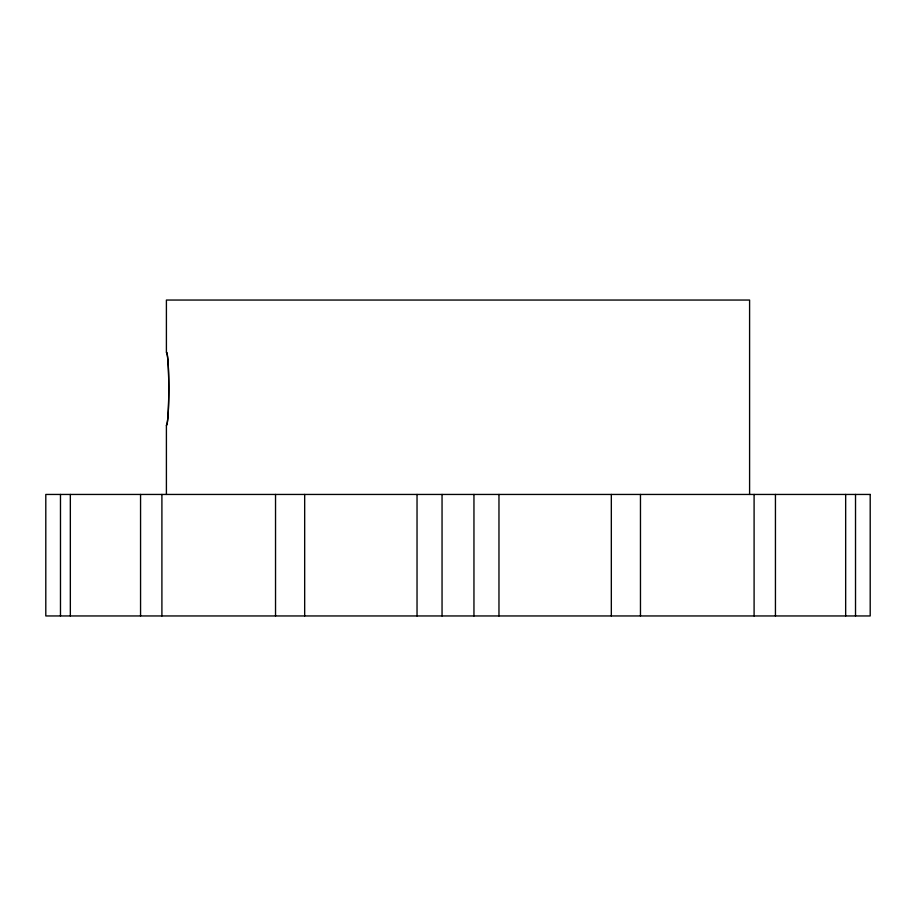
<?xml version="1.0" encoding="UTF-8"?>
<svg xmlns="http://www.w3.org/2000/svg" width="916" height="916" viewBox="0 0 916 916"><rect width="100%" height="100%" fill="white"/><g stroke="black" fill="none" stroke-linecap="round" stroke-linejoin="round"><path stroke-width="1.37" d="M855.521 494.445L855.521 615.953M845.663 494.445L845.663 615.953M775.44 494.445L775.44 615.953M754.097 494.445L754.097 615.953M749.597 494.445L749.597 300.047L166.403 300.047L166.403 352.294A36.48 2.382 90 0 1 168.784 388.739A36.48 2.382 -90 0 1 166.403 425.219L166.403 494.445M640.467 494.445L640.467 615.953M611.327 494.445L611.327 615.953M498.968 494.445L498.968 615.953M473.95 494.445L473.95 615.953M442.05 494.445L442.05 615.953M417.032 494.445L417.032 615.953M304.673 494.445L304.673 615.953M275.533 494.445L275.533 615.953M161.903 494.445L161.903 615.953M140.56 494.445L140.56 615.953M70.337 494.445L70.337 615.953M60.479 494.445L60.479 615.953M166.403 352.271A36.48 2.382 -90 0 1 168.784 388.739A36.48 2.382 90 0 1 166.403 425.219M870.2 494.445L45.8 494.445L45.8 615.953L870.2 615.953L870.2 494.445"/></g></svg>
